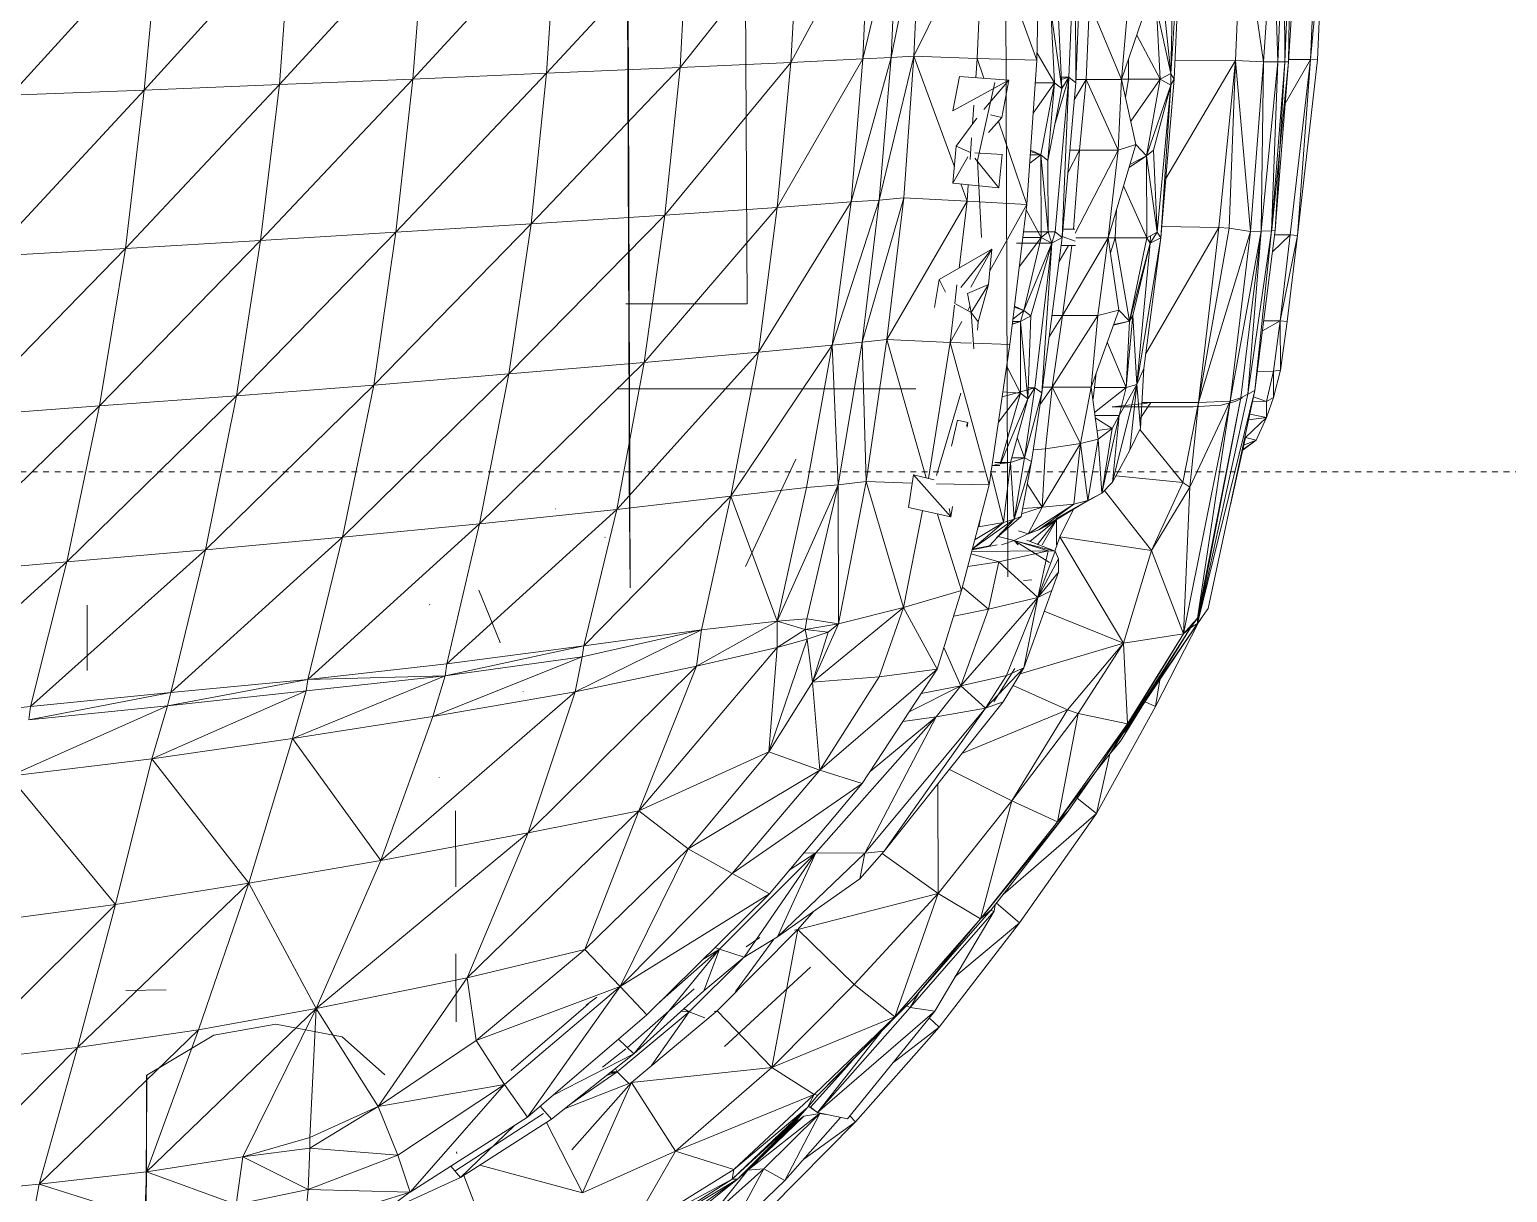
# Model space of a CAD drawing. Header units: inches. Extents: x -4450 to -273, y 9564 to 12971.
# Drawn here: x -3618.67 to -3586.29, y 12412.34 to 12437.8 of the extents above; entities that cross this region are included whole.
import ezdxf

# ---------------------------------------------------------------- set-up
doc = ezdxf.new("R2010")
doc.units = ezdxf.units.IN
doc.header["$MEASUREMENT"] = 0
doc.linetypes.add('Aligning Line 1_8_', pattern=[0.25, 0.125, -0.125])
for name, color, linetype, lineweight in [('0-1', 7, 'Continuous', 5), ('0-3', 7, 'Continuous', 9), ('A-GENM', 5, 'Continuous', 9), ('G-ANNO-SYMB-2', 147, 'Aligning Line 1_8_', 9)]:
    doc.layers.add(name, color=color, linetype=linetype, lineweight=lineweight)

# ---------------------------------------------------------------- blocks, each defined once
blk = doc.blocks.new('Land_Rover_Evoque_-_SUV_Car_Vehicle_Automobile_13067 - Land Rover EVOQUE_dwg-1230547-FLOOR PLAN - ROOF')
at = {"layer": 'A-GENM'}
for p, q in [((0.07983, 2.5898), (0.16174, 2.58627)), ((0.07983, 2.5898), (0.1615, 2.58237)), ((0.07968, 2.58585), (0.1615, 2.58237)), ((0.16174, 2.58627), (0.1615, 2.58237)), ((0.25932, 2.57505), (0.1615, 2.58237)), ((0.16161, 2.57019), (0.1615, 2.58237)), ((0.1615, 2.58237), (0.186, 2.56826)), ((0.1615, 2.58237), (0.25907, 2.57112)), ((0.16174, 2.58627), (0.25932, 2.57505)), ((0.07971, 2.57553), (0.16279, 2.57014)), ((0.07971, 2.57553), (0.16285, 2.57008)), ((0.25932, 2.57505), (0.25907, 2.57112)), ((0.25932, 2.57505), (0.30719, 2.5694)), ((0.25932, 2.57505), (0.30671, 2.5655)), ((0.16292, 2.56809), (0.07959, 2.56763)), ((0.07959, 2.56763), (0.16285, 2.56414)), ((0.07965, 2.57161), (0.16285, 2.57008)), ((0.07965, 2.57161), (0.16292, 2.56809)), ((0.16279, 2.57014), (0.16021, 2.57025)), ((0.2562, 2.56081), (0.16279, 2.57014)), ((0.16285, 2.57008), (0.16279, 2.57014)), ((0.16285, 2.57008), (0.25637, 2.56273)), ((0.16285, 2.57008), (0.2562, 2.56081)), ((0.16285, 2.57008), (0.16292, 2.56809)), ((0.16292, 2.56809), (0.16285, 2.56414)), ((0.16292, 2.56809), (0.25637, 2.56273)), ((0.16292, 2.56809), (0.25681, 2.56073)), ((0.25907, 2.56239), (0.25907, 2.57112)), ((0.25907, 2.57112), (0.26851, 2.56119)), ((0.25907, 2.57112), (0.30671, 2.5655)), ((0.30719, 2.5694), (0.30671, 2.5655)), ((0.33419, 2.56566), (0.30671, 2.5655)), ((0.30681, 2.55635), (0.30671, 2.5655)), ((0.30671, 2.5655), (0.31234, 2.55565)), ((0.30671, 2.5655), (0.33468, 2.56172)), ((0.30719, 2.5694), (0.33419, 2.56566)), ((0.33419, 2.56566), (0.34941, 2.56179)), ((0.33419, 2.56566), (0.33468, 2.56172)), ((0.1628, 2.55628), (0.07933, 2.54413)), ((0.07948, 2.56174), (0.16285, 2.56414)), ((0.07948, 2.56174), (0.1628, 2.55628)), ((0.1628, 2.55628), (0.16218, 2.54067)), ((0.1628, 2.55628), (0.16285, 2.56414)), ((0.1628, 2.55628), (0.25719, 2.54894)), ((0.1628, 2.55628), (0.25701, 2.55486)), ((0.25681, 2.56073), (0.16285, 2.56414)), ((0.16285, 2.56414), (0.25701, 2.55486)), ((0.25637, 2.56273), (0.3455, 2.55145)), ((0.25637, 2.56273), (0.25681, 2.56073)), ((0.25681, 2.56073), (0.25701, 2.55486)), ((0.25681, 2.56073), (0.3455, 2.55145)), ((0.25681, 2.56073), (0.34764, 2.54751)), ((0.34941, 2.56179), (0.33468, 2.56172)), ((0.33488, 2.55279), (0.33468, 2.56172)), ((0.33468, 2.56172), (0.35162, 2.55789)), ((0.34896, 2.55071), (0.35162, 2.55789)), ((0.34941, 2.56179), (0.36049, 2.55798)), ((0.34941, 2.56179), (0.35162, 2.55789)), ((0.35162, 2.55789), (0.3515, 2.55016)), ((0.36049, 2.55798), (0.35162, 2.55789)), ((0.36049, 2.55798), (0.35859, 2.54863)), ((0.37305, 2.55218), (0.36049, 2.55798)), ((0.36049, 2.55798), (0.37157, 2.5463)), ((0.36049, 2.55798), (0.36176, 2.54795)), ((0.25719, 2.54894), (0.16218, 2.54067)), ((0.25719, 2.54894), (0.2552, 2.53718)), ((0.25719, 2.54894), (0.25701, 2.55486)), ((0.35146, 2.53769), (0.25701, 2.55486)), ((0.25701, 2.55486), (0.34764, 2.54751)), ((0.25701, 2.55486), (0.34955, 2.54358)), ((0.25719, 2.54894), (0.35146, 2.53769)), ((0.25719, 2.54894), (0.35217, 2.52006)), ((0.3455, 2.55145), (0.46676, 2.52537)), ((0.3455, 2.55145), (0.34764, 2.54751)), ((0.3455, 2.55145), (0.47494, 2.51953)), ((0.37305, 2.55218), (0.37157, 2.5463)), ((0.37909, 2.54423), (0.37305, 2.55218)), ((0.37305, 2.55218), (0.37828, 2.54478)), ((0.37305, 2.55218), (0.37581, 2.54534)), ((0.07933, 2.54413), (0.16218, 2.54067)), ((0.16229, 2.50703), (0.16218, 2.54067)), ((0.16218, 2.54067), (0.22771, 2.5019)), ((0.16218, 2.54067), (0.25496, 2.53132)), ((0.16218, 2.54067), (0.2552, 2.53718)), ((0.34764, 2.54751), (0.34955, 2.54358)), ((0.34764, 2.54751), (0.47494, 2.51953)), ((0.35159, 2.54053), (0.34954, 2.54448)), ((0.35146, 2.53769), (0.34955, 2.54358)), ((0.34955, 2.54358), (0.47494, 2.51953)), ((0.34955, 2.54358), (0.47207, 2.51951)), ((0.35361, 2.5327), (0.35159, 2.54053)), ((0.40898, 2.5378), (0.37157, 2.5463)), ((0.25496, 2.53132), (0.2552, 2.53718)), ((0.35217, 2.52006), (0.2552, 2.53718)), ((0.35146, 2.53769), (0.35217, 2.52006)), ((0.35146, 2.53769), (0.48072, 2.51167)), ((0.35146, 2.53769), (0.47207, 2.51951)), ((0.35146, 2.53769), (0.39929, 2.51525)), ((0.35462, 2.51703), (0.35361, 2.5327)), ((0.25429, 2.49963), (0.25496, 2.53132)), ((0.25496, 2.53132), (0.32534, 2.49064)), ((0.25496, 2.53132), (0.35217, 2.52006)), ((0.47494, 2.51953), (0.46676, 2.52537)), ((0.35219, 2.48856), (0.35217, 2.52006)), ((0.35217, 2.52006), (0.39929, 2.51525)), ((0.35217, 2.52006), (0.39658, 2.51133)), ((0.35462, 2.51703), (0.35461, 2.47208)), ((0.39929, 2.51525), (0.39658, 2.51133)), ((0.48072, 2.51167), (0.39929, 2.51525)), ((0.43442, 2.49387), (0.39929, 2.51525)), ((0.47494, 2.51953), (0.47207, 2.51951)), ((0.47746, 2.5156), (0.47207, 2.51951)), ((0.48072, 2.51167), (0.47207, 2.51951)), ((0.52907, 2.4826), (0.47217, 2.52149)), ((0.47494, 2.51953), (0.47217, 2.52149)), ((0.47746, 2.51564), (0.47281, 2.51884)), ((0.52109, 2.49625), (0.47406, 2.5202)), ((0.47881, 2.51397), (0.47483, 2.517)), ((0.52907, 2.4826), (0.47494, 2.51953)), ((0.53308, 2.48065), (0.47494, 2.51953)), ((0.47746, 2.5156), (0.47494, 2.51953)), ((0.53555, 2.47868), (0.47746, 2.5156)), ((0.54048, 2.47675), (0.47746, 2.5156)), ((0.54736, 2.47091), (0.47746, 2.5156)), ((0.47746, 2.5156), (0.48072, 2.51167)), ((0.08768, 2.51018), (0.17256, 2.50659)), ((0.08768, 2.51018), (0.16936, 2.50463)), ((0.36724, 2.48739), (0.39658, 2.51133)), ((0.39299, 2.47408), (0.39658, 2.51133)), ((0.43442, 2.49387), (0.39658, 2.51133)), ((0.48072, 2.51167), (0.43442, 2.49387)), ((0.54736, 2.47091), (0.48072, 2.51167)), ((0.53076, 2.48059), (0.48072, 2.51167)), ((0.48072, 2.51167), (0.48596, 2.47842)), ((0.09091, 2.5063), (0.16936, 2.50463)), ((0.16936, 2.50463), (0.13, 2.50055)), ((0.16936, 2.50463), (0.1332, 2.49666)), ((0.17257, 2.49879), (0.1332, 2.49666)), ((0.17257, 2.49879), (0.14797, 2.48571)), ((0.16936, 2.50463), (0.17575, 2.50464)), ((0.16936, 2.50463), (0.17257, 2.49879)), ((0.16944, 2.50468), (0.17256, 2.50659)), ((0.17256, 2.50659), (0.26065, 2.49909)), ((0.17256, 2.50659), (0.17569, 2.50468)), ((0.17575, 2.50464), (0.17257, 2.49879)), ((0.17257, 2.49879), (0.21504, 2.49108)), ((0.17257, 2.49879), (0.19589, 2.48235)), ((0.17257, 2.49879), (0.17257, 2.48117)), ((0.17575, 2.50464), (0.21198, 2.495)), ((0.17575, 2.50464), (0.26065, 2.49909)), ((0.17575, 2.50464), (0.25748, 2.49713)), ((0.17575, 2.50464), (0.21504, 2.49108)), ((0.26065, 2.49909), (0.25748, 2.49713)), ((0.26065, 2.49909), (0.3333, 2.4896)), ((0.26065, 2.49909), (0.34213, 2.48572)), ((0.26065, 2.49909), (0.2636, 2.49324)), ((0.13322, 2.4908), (0.17261, 2.47722)), ((0.21504, 2.49108), (0.20882, 2.4852)), ((0.25748, 2.49713), (0.21198, 2.495)), ((0.21504, 2.49108), (0.21198, 2.495)), ((0.25748, 2.49713), (0.21504, 2.49108)), ((0.26067, 2.49128), (0.21504, 2.49108)), ((0.21504, 2.49108), (0.21996, 2.48189)), ((0.21504, 2.49108), (0.2215, 2.48143)), ((0.26067, 2.49128), (0.23182, 2.47836)), ((0.25748, 2.49713), (0.26067, 2.49128)), ((0.25748, 2.49713), (0.2636, 2.49324)), ((0.2636, 2.49324), (0.25953, 2.49338)), ((0.2636, 2.49324), (0.26067, 2.49128)), ((0.30707, 2.48165), (0.26067, 2.49128)), ((0.26067, 2.49128), (0.26067, 2.47369)), ((0.30386, 2.48361), (0.2636, 2.49324)), ((0.30707, 2.48165), (0.2636, 2.49324)), ((0.34213, 2.48572), (0.2636, 2.49324)), ((0.36169, 2.48717), (0.35227, 2.49362)), ((0.35461, 2.47208), (0.35248, 2.4917)), ((0.43442, 2.49387), (0.40103, 2.4678)), ((0.43442, 2.49387), (0.42681, 2.44302)), ((0.48596, 2.47842), (0.43442, 2.49387)), ((0.52109, 2.49625), (0.5064, 2.49849)), ((0.51849, 2.4904), (0.52109, 2.49625)), ((0.58053, 2.46327), (0.52109, 2.49625)), ((0.17261, 2.47722), (0.20882, 2.4852)), ((0.26072, 2.46977), (0.20882, 2.4852)), ((0.212, 2.47543), (0.20882, 2.4852)), ((0.34213, 2.48572), (0.30386, 2.48361)), ((0.30707, 2.48165), (0.30386, 2.48361)), ((0.34387, 2.47984), (0.30386, 2.48361)), ((0.3333, 2.4896), (0.36641, 2.48778)), ((0.34213, 2.48572), (0.3333, 2.4896)), ((0.34213, 2.48572), (0.36641, 2.48778)), ((0.34387, 2.47984), (0.34213, 2.48572)), ((0.35933, 2.47598), (0.34213, 2.48572)), ((0.34213, 2.48572), (0.39639, 2.47221)), ((0.34213, 2.48572), (0.3787, 2.48194)), ((0.36641, 2.48778), (0.3787, 2.48194)), ((0.13003, 2.48098), (0.17261, 2.47722)), ((0.17261, 2.47722), (0.13004, 2.45951)), ((0.16127, 2.48113), (0.17257, 2.48117)), ((0.17253, 2.48117), (0.17252, 2.47722)), ((0.18262, 2.47943), (0.17257, 2.48117)), ((0.17261, 2.47722), (0.17261, 2.45769)), ((0.17261, 2.47722), (0.212, 2.47543)), ((0.17261, 2.45769), (0.212, 2.47543)), ((0.212, 2.47543), (0.212, 2.45392)), ((0.212, 2.47543), (0.25811, 2.45156)), ((0.212, 2.47543), (0.26072, 2.46977)), ((0.24476, 2.47451), (0.26067, 2.47369)), ((0.30707, 2.48165), (0.26067, 2.47369)), ((0.26072, 2.46977), (0.30094, 2.47576)), ((0.30094, 2.47576), (0.30707, 2.48165)), ((0.30094, 2.47576), (0.34366, 2.46029)), ((0.3039, 2.46404), (0.30094, 2.47576)), ((0.30707, 2.48165), (0.34387, 2.47984)), ((0.30707, 2.48165), (0.30882, 2.47291)), ((0.30707, 2.48165), (0.30916, 2.47279)), ((0.34387, 2.47984), (0.31868, 2.46934)), ((0.34387, 2.47984), (0.34386, 2.46226)), ((0.34387, 2.47984), (0.35933, 2.47598)), ((0.34387, 2.47984), (0.35781, 2.46226)), ((0.35933, 2.47598), (0.35932, 2.46247)), ((0.35933, 2.47598), (0.3667, 2.47209)), ((0.35933, 2.47598), (0.40254, 2.46636)), ((0.35933, 2.47598), (0.39639, 2.47221)), ((0.39639, 2.47221), (0.3787, 2.48194)), ((0.48596, 2.47842), (0.42681, 2.44302)), ((0.48596, 2.47842), (0.46825, 2.43432)), ((0.53076, 2.48059), (0.48596, 2.47842)), ((0.52496, 2.45314), (0.48596, 2.47842)), ((0.48596, 2.47842), (0.523, 2.44728)), ((0.48596, 2.47842), (0.50306, 2.42093)), ((0.53076, 2.48059), (0.52496, 2.45314)), ((0.54736, 2.47091), (0.53076, 2.48059)), ((0.55718, 2.46311), (0.53076, 2.48059)), ((0.58524, 2.44168), (0.53076, 2.48059)), ((0.53308, 2.48065), (0.53555, 2.47868)), ((0.54048, 2.47675), (0.54736, 2.47091)), ((0.26063, 2.47369), (0.26063, 2.4698)), ((0.26891, 2.47117), (0.26067, 2.47369)), ((0.26072, 2.45178), (0.26072, 2.46977)), ((0.26072, 2.46977), (0.30391, 2.4445)), ((0.26072, 2.46977), (0.3039, 2.46404)), ((0.3667, 2.47209), (0.36078, 2.46267)), ((0.37263, 2.46432), (0.3667, 2.47209)), ((0.3667, 2.47209), (0.36776, 2.46364)), ((0.3667, 2.47209), (0.40254, 2.46636)), ((0.37263, 2.46432), (0.40254, 2.46636)), ((0.40254, 2.46636), (0.39639, 2.47221)), ((0.41675, 2.44099), (0.40254, 2.46636)), ((0.40672, 2.45856), (0.40254, 2.46636)), ((0.54736, 2.47091), (0.55718, 2.46311)), ((0.58053, 2.46327), (0.54752, 2.47078)), ((0.13004, 2.45951), (0.17261, 2.45769)), ((0.17261, 2.45769), (0.212, 2.45392)), ((0.17261, 2.45769), (0.17261, 2.4519)), ((0.17261, 2.45769), (0.1839, 2.451)), ((0.30391, 2.4445), (0.3039, 2.46404)), ((0.34366, 2.43876), (0.3039, 2.46404)), ((0.3039, 2.46404), (0.34366, 2.46029)), ((0.33563, 2.4632), (0.34386, 2.46226)), ((0.34366, 2.46029), (0.37263, 2.46432)), ((0.34366, 2.43876), (0.34366, 2.46029)), ((0.37506, 2.45451), (0.34366, 2.46029)), ((0.35014, 2.46148), (0.34386, 2.46226)), ((0.37506, 2.45451), (0.37263, 2.46432)), ((0.37263, 2.46432), (0.40672, 2.45856)), ((0.37506, 2.45451), (0.40672, 2.45856)), ((0.40672, 2.45856), (0.42094, 2.43515)), ((0.40672, 2.45856), (0.41675, 2.44099)), ((0.4087, 2.45074), (0.40672, 2.45856)), ((0.42292, 2.43126), (0.40672, 2.45856)), ((0.55718, 2.46311), (0.57927, 2.44756)), ((0.55718, 2.46311), (0.58524, 2.44168)), ((0.58053, 2.46327), (0.57215, 2.45258)), ((0.64142, 2.42059), (0.58053, 2.46327)), ((0.62561, 2.41146), (0.58053, 2.46327)), ((0.17451, 2.45182), (0.0878, 2.45541)), ((0.091, 2.4515), (0.17451, 2.45182)), ((0.17131, 2.44788), (0.091, 2.4515)), ((0.17131, 2.44788), (0.17451, 2.45182)), ((0.17451, 2.45182), (0.26051, 2.44431)), ((0.212, 2.45392), (0.25582, 2.45058)), ((0.212, 2.45392), (0.212, 2.44855)), ((0.212, 2.45392), (0.22447, 2.44746)), ((0.25582, 2.45135), (0.25582, 2.44472)), ((0.26258, 2.45156), (0.26001, 2.44433)), ((0.26489, 2.45166), (0.26489, 2.44373)), ((0.26489, 2.44966), (0.30391, 2.4445)), ((0.34366, 2.43876), (0.37506, 2.45451)), ((0.37801, 2.43496), (0.37506, 2.45451)), ((0.37506, 2.45451), (0.4087, 2.45074)), ((0.37506, 2.45451), (0.41041, 2.43316)), ((0.42514, 2.42539), (0.4087, 2.45074)), ((0.4087, 2.45074), (0.41041, 2.43316)), ((0.4087, 2.45074), (0.42292, 2.43126)), ((0.42681, 2.44302), (0.41156, 2.4506)), ((0.41156, 2.4506), (0.42681, 2.44302)), ((0.52496, 2.45314), (0.523, 2.44728)), ((0.58524, 2.44168), (0.52496, 2.45314)), ((0.57353, 2.41617), (0.52496, 2.45314)), ((0.17758, 2.44398), (0.13121, 2.44187)), ((0.17758, 2.44398), (0.1344, 2.43797)), ((0.17131, 2.44369), (0.17131, 2.44788)), ((0.17131, 2.44788), (0.17263, 2.44375)), ((0.17131, 2.44369), (0.17131, 2.44788)), ((0.17131, 2.44788), (0.17758, 2.44398)), ((0.17131, 2.44788), (0.19831, 2.44001)), ((0.17131, 2.44788), (0.25732, 2.44039)), ((0.17131, 2.44788), (0.26051, 2.44431)), ((0.17758, 2.44398), (0.17452, 2.44008)), ((0.17758, 2.44398), (0.2176, 2.43632)), ((0.25732, 2.44039), (0.26051, 2.44431)), ((0.34689, 2.43288), (0.26051, 2.44431)), ((0.26372, 2.43845), (0.26051, 2.44431)), ((0.26489, 2.44777), (0.2738, 2.44255)), ((0.30391, 2.4445), (0.3039, 2.43857)), ((0.30391, 2.4445), (0.31567, 2.43701)), ((0.30391, 2.4445), (0.34366, 2.43876)), ((0.43486, 2.44026), (0.42681, 2.44302)), ((0.43486, 2.44026), (0.42681, 2.44302)), ((0.43905, 2.44227), (0.43486, 2.44027)), ((0.44641, 2.4423), (0.43905, 2.44227)), ((0.46063, 2.43064), (0.43905, 2.44227)), ((0.44641, 2.4423), (0.45673, 2.43846)), ((0.46063, 2.43064), (0.44641, 2.4423)), ((0.523, 2.44728), (0.50942, 2.41702)), ((0.57353, 2.41617), (0.523, 2.44728)), ((0.54735, 2.38851), (0.523, 2.44728)), ((0.58524, 2.44168), (0.57353, 2.41617)), ((0.57927, 2.44756), (0.63423, 2.40475)), ((0.57927, 2.44756), (0.63921, 2.39887)), ((0.57927, 2.44756), (0.58524, 2.44168)), ((0.63921, 2.39887), (0.58524, 2.44168)), ((0.1344, 2.43797), (0.17452, 2.44008)), ((0.15801, 2.43031), (0.17452, 2.44008)), ((0.17452, 2.44008), (0.17444, 2.42936)), ((0.21454, 2.4324), (0.17452, 2.44008)), ((0.19133, 2.42818), (0.17452, 2.44008)), ((0.2176, 2.43632), (0.17452, 2.44008)), ((0.25734, 2.43645), (0.21454, 2.4324)), ((0.21454, 2.4324), (0.2176, 2.43632)), ((0.25734, 2.43645), (0.2176, 2.43632)), ((0.25731, 2.4228), (0.25734, 2.43645)), ((0.25732, 2.44039), (0.26372, 2.43845)), ((0.25732, 2.44039), (0.25734, 2.43645)), ((0.26372, 2.43845), (0.25734, 2.43645)), ((0.25734, 2.43645), (0.26054, 2.43257)), ((0.26372, 2.43845), (0.26054, 2.43257)), ((0.26372, 2.43845), (0.2637, 2.4189)), ((0.26372, 2.43845), (0.30398, 2.42687)), ((0.34396, 2.42896), (0.26372, 2.43845)), ((0.26372, 2.43845), (0.30104, 2.42293)), ((0.26372, 2.43845), (0.34689, 2.43288)), ((0.34365, 2.43331), (0.34366, 2.43876)), ((0.34366, 2.43876), (0.35344, 2.4319)), ((0.34366, 2.43876), (0.37801, 2.43496)), ((0.37856, 2.42814), (0.37801, 2.43496)), ((0.37801, 2.43496), (0.41041, 2.43316)), ((0.39742, 2.42483), (0.41041, 2.43316)), ((0.42514, 2.42539), (0.41041, 2.43316)), ((0.41041, 2.43316), (0.414, 2.42171)), ((0.41041, 2.43316), (0.41109, 2.42226)), ((0.43137, 2.44107), (0.41748, 2.44102)), ((0.41748, 2.44102), (0.4294, 2.42625)), ((0.41748, 2.44102), (0.43107, 2.43053)), ((0.41748, 2.44102), (0.43137, 2.43304)), ((0.42292, 2.43126), (0.42094, 2.43515)), ((0.42876, 2.42462), (0.43486, 2.44027)), ((0.42883, 2.41757), (0.44109, 2.43717)), ((0.43486, 2.44027), (0.42923, 2.41877)), ((0.42923, 2.41877), (0.43461, 2.43638)), ((0.43486, 2.44027), (0.43461, 2.43638)), ((0.46063, 2.43064), (0.43461, 2.43638)), ((0.43461, 2.43638), (0.43504, 2.394)), ((0.43461, 2.43638), (0.44071, 2.409)), ((0.46063, 2.43064), (0.43486, 2.44027)), ((0.45673, 2.43846), (0.49968, 2.42301)), ((0.46063, 2.43064), (0.45673, 2.43846)), ((0.16195, 2.43023), (0.08042, 2.43188)), ((0.08042, 2.43188), (0.16195, 2.43023)), ((0.11865, 2.41441), (0.16195, 2.43023)), ((0.1609, 2.39698), (0.16195, 2.43023)), ((0.2421, 2.42465), (0.16195, 2.43023)), ((0.16195, 2.43023), (0.2421, 2.42465)), ((0.21454, 2.4324), (0.21201, 2.42674)), ((0.21268, 2.4267), (0.21454, 2.4324)), ((0.21454, 2.4324), (0.26054, 2.43257)), ((0.21455, 2.42657), (0.21454, 2.4324)), ((0.21454, 2.4324), (0.21913, 2.42625)), ((0.24515, 2.42428), (0.26054, 2.43257)), ((0.26054, 2.43257), (0.26053, 2.42241)), ((0.30104, 2.42293), (0.26054, 2.43257)), ((0.27651, 2.42047), (0.26054, 2.43257)), ((0.30104, 2.42293), (0.30398, 2.42687)), ((0.3501, 2.42509), (0.30398, 2.42687)), ((0.30717, 2.42099), (0.30398, 2.42687)), ((0.3501, 2.42509), (0.30717, 2.42099)), ((0.34396, 2.42896), (0.34689, 2.43288)), ((0.34396, 2.42533), (0.34396, 2.42896)), ((0.34396, 2.42896), (0.3501, 2.42509)), ((0.34396, 2.42896), (0.34619, 2.42115)), ((0.34396, 2.42896), (0.38299, 2.42325)), ((0.38492, 2.42719), (0.34689, 2.43288)), ((0.38299, 2.42325), (0.34689, 2.43288)), ((0.3501, 2.42509), (0.34692, 2.42115)), ((0.3501, 2.42509), (0.38545, 2.41543)), ((0.3501, 2.42509), (0.35014, 2.42506)), ((0.3501, 2.42509), (0.38626, 2.40996)), ((0.38492, 2.42719), (0.38299, 2.42325)), ((0.38492, 2.42719), (0.4156, 2.4214)), ((0.38492, 2.42719), (0.41709, 2.41752)), ((0.42514, 2.42539), (0.42292, 2.43126)), ((0.42514, 2.42539), (0.42343, 2.41996)), ((0.42501, 2.42545), (0.42883, 2.41757)), ((0.46063, 2.43064), (0.44071, 2.409)), ((0.45118, 2.42275), (0.45067, 2.42742)), ((0.46063, 2.43064), (0.46697, 2.40324)), ((0.46063, 2.43064), (0.5097, 2.38783)), ((0.46063, 2.43064), (0.50383, 2.41324)), ((0.46063, 2.43064), (0.49968, 2.42301)), ((0.19586, 2.40889), (0.2421, 2.42465)), ((0.24031, 2.39141), (0.2421, 2.42465)), ((0.32001, 2.41517), (0.2421, 2.42465)), ((0.27907, 2.40404), (0.2421, 2.42465)), ((0.2421, 2.42465), (0.32001, 2.41517)), ((0.30104, 2.42293), (0.29869, 2.41777)), ((0.29914, 2.41771), (0.30104, 2.42293)), ((0.30717, 2.42099), (0.30104, 2.42293)), ((0.3058, 2.4169), (0.30104, 2.42293)), ((0.30717, 2.42099), (0.34692, 2.42115)), ((0.30717, 2.42099), (0.30718, 2.41673)), ((0.30717, 2.42099), (0.30843, 2.41658)), ((0.30717, 2.42099), (0.30872, 2.41655)), ((0.33218, 2.41339), (0.34692, 2.42115)), ((0.34692, 2.42115), (0.34623, 2.41132)), ((0.34638, 2.4205), (0.34912, 2.4109)), ((0.38628, 2.40983), (0.34692, 2.42115)), ((0.36316, 2.40884), (0.34692, 2.42115)), ((0.3717, 2.41919), (0.38299, 2.42325)), ((0.38299, 2.42325), (0.38298, 2.41611)), ((0.38299, 2.42325), (0.38545, 2.41543)), ((0.38299, 2.42325), (0.41709, 2.41752)), ((0.38545, 2.41543), (0.41709, 2.41752)), ((0.4156, 2.4214), (0.42738, 2.40779)), ((0.4156, 2.4214), (0.41709, 2.41752)), ((0.42738, 2.40779), (0.41709, 2.41752)), ((0.41709, 2.41752), (0.43181, 2.4039)), ((0.41882, 2.41165), (0.41709, 2.41752)), ((0.41709, 2.41752), (0.43357, 2.39439)), ((0.42883, 2.41757), (0.42665, 2.40867)), ((0.42883, 2.41757), (0.43137, 2.42139)), ((0.42883, 2.41757), (0.43137, 2.41984)), ((0.43137, 2.41054), (0.42883, 2.41757)), ((0.49968, 2.42301), (0.5186, 2.41139)), ((0.50383, 2.41324), (0.49968, 2.42301)), ((0.52203, 2.4016), (0.49968, 2.42301)), ((0.49998, 2.41786), (0.51863, 2.40619)), ((0.64142, 2.42059), (0.63041, 2.40772)), ((0.6994, 2.37591), (0.64142, 2.42059)), ((0.67146, 2.38465), (0.64142, 2.42059)), ((-0.44708, 2.41074), (0.44898, 2.41403)), ((0.17098, 2.38721), (0.17302, 2.41461)), ((0.17302, 2.41461), (0.19377, 2.41078)), ((0.17302, 2.41461), (0.19, 2.38339)), ((0.17302, 2.41461), (0.18929, 2.40068)), ((0.19238, 2.40444), (0.19377, 2.41078)), ((0.20214, 2.40321), (0.19377, 2.41078)), ((0.21439, 2.41084), (0.21334, 2.39565)), ((0.21439, 2.41084), (0.2329, 2.40896)), ((0.21633, 2.39577), (0.2329, 2.40896)), ((0.2329, 2.40896), (0.23025, 2.38353)), ((0.31928, 2.39489), (0.32001, 2.41517)), ((0.39803, 2.40371), (0.32001, 2.41517)), ((0.32001, 2.41517), (0.39803, 2.40371)), ((0.38545, 2.41543), (0.38545, 2.40681)), ((0.38545, 2.41543), (0.38673, 2.40681)), ((0.38545, 2.41543), (0.41882, 2.41165)), ((0.38718, 2.40531), (0.38718, 2.40957)), ((0.39123, 2.40471), (0.41882, 2.41165)), ((0.4213, 2.39795), (0.41882, 2.41165)), ((0.41882, 2.41165), (0.43352, 2.3944)), ((0.41882, 2.41165), (0.42829, 2.39578)), ((0.43631, 2.39367), (0.44071, 2.409)), ((0.46697, 2.40324), (0.44071, 2.409)), ((0.44071, 2.409), (0.4434, 2.39181)), ((0.44898, 2.41403), (0.44908, 2.41396)), ((0.5097, 2.38783), (0.50383, 2.41324)), ((0.50383, 2.41324), (0.52203, 2.4016)), ((0.60163, 2.34533), (0.5186, 2.41139)), ((0.52203, 2.4016), (0.5186, 2.41139)), ((0.57353, 2.41617), (0.55616, 2.3815)), ((0.63921, 2.39887), (0.57353, 2.41617)), ((0.57353, 2.41617), (0.62506, 2.37534)), ((0.1609, 2.39698), (0.17199, 2.40075)), ((0.17441, 2.40685), (0.21763, 2.3972)), ((0.26702, 2.4052), (0.28374, 2.3759)), ((0.26702, 2.4052), (0.28664, 2.40331)), ((0.26702, 2.4052), (0.28834, 2.38786)), ((0.26702, 2.4052), (0.28812, 2.39351)), ((0.28664, 2.40331), (0.30727, 2.39752)), ((0.28664, 2.40331), (0.29156, 2.39161)), ((0.28664, 2.40331), (0.30212, 2.39357)), ((0.31882, 2.38188), (0.39803, 2.40371)), ((0.39745, 2.37431), (0.39803, 2.40371)), ((0.45669, 2.38832), (0.39803, 2.40371)), ((0.39803, 2.40371), (0.45669, 2.38832)), ((0.43137, 2.40807), (0.43413, 2.39424)), ((0.43181, 2.4039), (0.43372, 2.39435)), ((0.46697, 2.40324), (0.45488, 2.3888)), ((0.46697, 2.40324), (0.5097, 2.38783)), ((0.46697, 2.40324), (0.47091, 2.38391)), ((0.5097, 2.38783), (0.52203, 2.4016)), ((0.52203, 2.4016), (0.52689, 2.37423)), ((0.52203, 2.4016), (0.60258, 2.33457)), ((0.52203, 2.4016), (0.60163, 2.34533)), ((0.63488, 2.40635), (0.63129, 2.40703)), ((0.63423, 2.40475), (0.68328, 2.36192)), ((0.63423, 2.40475), (0.63921, 2.39887)), ((0.63454, 2.40447), (0.63488, 2.40635)), ((0.69039, 2.37341), (0.63488, 2.40635)), ((0.68839, 2.35968), (0.63488, 2.40635)), ((0.13596, 2.3981), (0.1609, 2.39698)), ((0.15972, 2.36177), (0.1609, 2.39698)), ((0.1609, 2.39698), (0.17165, 2.39622)), ((0.18701, 2.39515), (0.19749, 2.39441)), ((0.19413, 2.39688), (0.20975, 2.38539)), ((0.20505, 2.39388), (0.21717, 2.39303)), ((0.21317, 2.39325), (0.20975, 2.38539)), ((0.21562, 2.39185), (0.23025, 2.38353)), ((0.26057, 2.39933), (0.21761, 2.39719)), ((0.23114, 2.39205), (0.24031, 2.39141)), ((0.29156, 2.39161), (0.30212, 2.39357)), ((0.2974, 2.38486), (0.30212, 2.39357)), ((0.30113, 2.39174), (0.29892, 2.39297)), ((0.30727, 2.39752), (0.30212, 2.39357)), ((0.32234, 2.39513), (0.30212, 2.39357)), ((0.31192, 2.39711), (0.30727, 2.39752)), ((0.31882, 2.38188), (0.31924, 2.39375)), ((0.36321, 2.39187), (0.362, 2.38598)), ((0.36591, 2.39138), (0.36321, 2.39187)), ((0.36321, 2.39187), (0.3652, 2.39105)), ((0.41763, 2.39857), (0.4213, 2.39795)), ((0.63921, 2.39887), (0.62506, 2.37534)), ((0.68328, 2.36192), (0.63921, 2.39887)), ((0.69365, 2.35117), (0.63921, 2.39887)), ((0.1014, 2.39043), (0.15972, 2.36177)), ((0.15972, 2.36177), (0.22112, 2.38436)), ((0.17098, 2.38721), (0.19, 2.38339)), ((0.23025, 2.38353), (0.20975, 2.38539)), ((0.2307, 2.38788), (0.24031, 2.39141)), ((0.24031, 2.39141), (0.23848, 2.35618)), ((0.24031, 2.39141), (0.31715, 2.34672)), ((0.24031, 2.39141), (0.27746, 2.3869)), ((0.28686, 2.38576), (0.29721, 2.3845)), ((0.29811, 2.38439), (0.31882, 2.38188)), ((0.31882, 2.38188), (0.30714, 2.38839)), ((0.39285, 2.37438), (0.34693, 2.38793)), ((0.362, 2.38598), (0.37643, 2.38275)), ((0.41438, 2.3749), (0.45669, 2.38832)), ((0.50036, 2.37476), (0.45669, 2.38832)), ((0.46605, 2.35605), (0.45669, 2.38832)), ((0.45669, 2.38832), (0.50036, 2.37476)), ((0.5097, 2.38783), (0.48829, 2.37851)), ((0.5097, 2.38783), (0.52689, 2.37423)), ((0.5097, 2.38783), (0.51396, 2.36582)), ((0.5097, 2.38783), (0.52412, 2.35914)), ((0.28374, 2.3759), (0.29087, 2.37941)), ((0.28374, 2.3759), (0.29935, 2.3732)), ((0.31715, 2.34672), (0.31882, 2.38188)), ((0.39441, 2.36996), (0.31882, 2.38188)), ((0.41574, 2.38229), (0.39246, 2.36162)), ((0.41574, 2.38229), (0.40997, 2.38334)), ((0.41574, 2.38229), (0.41062, 2.35877)), ((0.41574, 2.38229), (0.41103, 2.38132)), ((0.6994, 2.37591), (0.69424, 2.37029)), ((0.75198, 2.32929), (0.6994, 2.37591)), ((0.71946, 2.34986), (0.6994, 2.37591)), ((0.31715, 2.34672), (0.39408, 2.36856)), ((0.39246, 2.36162), (0.39512, 2.37301)), ((0.46605, 2.35605), (0.50036, 2.37476)), ((0.56391, 2.333), (0.50036, 2.37476)), ((0.50458, 2.34252), (0.50036, 2.37476)), ((0.5566, 2.30947), (0.50036, 2.37476)), ((0.50036, 2.37476), (0.56391, 2.333)), ((0.52689, 2.37423), (0.60258, 2.33457)), ((0.52689, 2.37423), (0.60254, 2.30717)), ((0.52689, 2.37423), (0.52945, 2.35564)), ((0.52689, 2.37423), (0.5572, 2.33741)), ((0.62506, 2.37534), (0.56421, 2.3751)), ((0.62506, 2.37534), (0.60291, 2.34419)), ((0.69365, 2.35117), (0.62506, 2.37534)), ((0.62506, 2.37534), (0.67559, 2.32858)), ((0.62506, 2.37534), (0.64517, 2.29719)), ((0.68839, 2.35968), (0.69039, 2.37341)), ((0.75034, 2.32485), (0.69039, 2.37341)), ((0.74686, 2.30818), (0.69039, 2.37341)), ((0.08112, 2.36539), (0.16046, 2.34906)), ((0.08112, 2.36539), (0.15972, 2.36177)), ((0.16046, 2.34906), (0.15972, 2.36177)), ((0.15972, 2.36177), (0.23848, 2.35618)), ((0.15972, 2.36177), (0.23974, 2.3425)), ((0.34463, 2.3628), (0.34453, 2.19667)), ((0.41062, 2.35877), (0.39246, 2.36162)), ((0.39706, 2.3609), (0.39617, 2.33526)), ((0.41232, 2.36657), (0.46605, 2.35605)), ((0.68058, 2.36428), (0.68839, 2.35968)), ((0.68328, 2.36192), (0.73725, 2.30836)), ((0.68328, 2.36192), (0.69365, 2.35117)), ((0.68839, 2.35968), (0.68744, 2.35779)), ((0.68839, 2.35968), (0.74686, 2.30818)), ((0.16046, 2.34906), (0.08144, 2.35268)), ((0.08144, 2.35268), (0.1612, 2.33341)), ((0.23848, 2.35618), (0.23974, 2.3425)), ((0.23848, 2.35618), (0.31715, 2.34672)), ((0.23848, 2.35618), (0.31862, 2.33301)), ((0.39617, 2.33526), (0.46605, 2.35605)), ((0.50756, 2.30537), (0.46605, 2.35605)), ((0.47518, 2.3199), (0.46605, 2.35605)), ((0.46605, 2.35605), (0.50458, 2.34252)), ((0.69365, 2.35117), (0.67559, 2.32858)), ((0.73725, 2.30836), (0.69365, 2.35117)), ((0.73684, 2.3064), (0.69365, 2.35117)), ((0.69365, 2.35117), (0.72171, 2.28282)), ((0.16046, 2.34906), (0.1612, 2.33341)), ((0.16046, 2.34906), (0.23974, 2.3425)), ((0.16046, 2.34906), (0.24072, 2.32685)), ((0.31715, 2.34672), (0.31862, 2.33301)), ((0.31715, 2.34672), (0.39617, 2.33526)), ((0.50756, 2.30537), (0.50458, 2.34252)), ((0.50458, 2.34252), (0.5566, 2.30947)), ((0.61684, 2.33172), (0.60163, 2.34533)), ((0.60258, 2.33457), (0.60163, 2.34533)), ((0.70116, 2.34417), (0.74686, 2.30818)), ((0.08181, 2.33701), (0.1612, 2.33341)), ((0.08181, 2.33701), (0.16317, 2.29332)), ((0.23974, 2.3425), (0.24072, 2.32685)), ((0.23974, 2.3425), (0.31862, 2.33301)), ((0.23974, 2.3425), (0.32034, 2.3164)), ((0.31862, 2.33301), (0.39617, 2.33526)), ((0.39789, 2.31961), (0.39617, 2.33526)), ((0.47518, 2.3199), (0.39617, 2.33526)), ((0.60258, 2.33457), (0.60254, 2.30717)), ((0.60258, 2.33457), (0.61684, 2.33172)), ((0.60258, 2.33457), (0.64925, 2.28594)), ((0.1612, 2.33341), (0.24072, 2.32685)), ((0.1612, 2.33341), (0.2438, 2.28581)), ((0.1612, 2.33341), (0.16317, 2.29332)), ((0.24072, 2.32685), (0.2438, 2.28581)), ((0.24072, 2.32685), (0.32034, 2.3164)), ((0.24072, 2.32685), (0.32428, 2.27535)), ((0.31862, 2.33301), (0.32034, 2.3164)), ((0.31862, 2.33301), (0.39789, 2.31961)), ((0.5566, 2.30947), (0.56391, 2.333)), ((0.56391, 2.333), (0.62524, 2.2814)), ((0.614, 2.26081), (0.56391, 2.333)), ((0.56391, 2.333), (0.62524, 2.2814)), ((0.61684, 2.33172), (0.64925, 2.28594)), ((0.67559, 2.32858), (0.64517, 2.29719)), ((0.67559, 2.32858), (0.72171, 2.28282)), ((0.71768, 2.32778), (0.74392, 2.30427)), ((0.75198, 2.32929), (0.74861, 2.32625)), ((0.75198, 2.32929), (0.80014, 2.28164)), ((0.75198, 2.32929), (0.77267, 2.30055)), ((0.32034, 2.3164), (0.39789, 2.31961)), ((0.39789, 2.31961), (0.47518, 2.3199)), ((0.39936, 2.30203), (0.39789, 2.31961)), ((0.39789, 2.31961), (0.47371, 2.28567)), ((0.39789, 2.31961), (0.47248, 2.3023)), ((0.47248, 2.3023), (0.47518, 2.3199)), ((0.50756, 2.30537), (0.47518, 2.3199)), ((0.47983, 2.31407), (0.47518, 2.3199)), ((0.47518, 2.3199), (0.47838, 2.30135)), ((0.74686, 2.30818), (0.75034, 2.32485)), ((0.74686, 2.30818), (0.75034, 2.32485)), ((0.74952, 2.32095), (0.78453, 2.29009)), ((0.32034, 2.3164), (0.32428, 2.27535)), ((0.32034, 2.3164), (0.40427, 2.25998)), ((0.32034, 2.3164), (0.39936, 2.30203)), ((0.47983, 2.31407), (0.47838, 2.30135)), ((0.48378, 2.30234), (0.47983, 2.31407)), ((0.50756, 2.30537), (0.47983, 2.31407)), ((0.74728, 2.3095), (0.74783, 2.31282)), ((0.40427, 2.25998), (0.39936, 2.30203)), ((0.39936, 2.30203), (0.47371, 2.28567)), ((0.47371, 2.28567), (0.47248, 2.3023)), ((0.47248, 2.3023), (0.47838, 2.30135)), ((0.48378, 2.30234), (0.47838, 2.30135)), ((0.48378, 2.30234), (0.50756, 2.30537)), ((0.54632, 2.28105), (0.48378, 2.30234)), ((0.48843, 2.28575), (0.48378, 2.30234)), ((0.50756, 2.30537), (0.5566, 2.30947)), ((0.54632, 2.28105), (0.50756, 2.30537)), ((0.54632, 2.28105), (0.5566, 2.30947)), ((0.6003, 2.23631), (0.5566, 2.30947)), ((0.5566, 2.30947), (0.614, 2.26081)), ((0.60254, 2.30717), (0.60267, 2.30039)), ((0.60254, 2.30717), (0.61203, 2.29251)), ((0.60254, 2.30717), (0.65611, 2.2537)), ((0.60254, 2.30717), (0.64925, 2.28594)), ((0.60254, 2.30717), (0.66055, 2.26742)), ((0.63491, 2.30619), (0.64517, 2.29719)), ((0.63491, 2.30619), (0.64517, 2.29719)), ((0.66597, 2.30422), (0.70818, 2.25843)), ((0.66597, 2.30422), (0.71014, 2.25649)), ((0.73684, 2.3064), (0.72171, 2.28282)), ((0.73725, 2.30836), (0.73684, 2.3064)), ((0.7441, 2.30253), (0.73684, 2.3064)), ((0.77854, 2.26156), (0.73684, 2.3064)), ((0.73684, 2.3064), (0.76832, 2.22921)), ((0.73725, 2.30836), (0.7441, 2.30253)), ((0.74327, 2.30323), (0.74686, 2.30818)), ((0.74686, 2.30818), (0.74392, 2.30427)), ((0.7485, 2.29866), (0.7441, 2.30253)), ((0.7441, 2.30253), (0.77854, 2.26156)), ((0.7441, 2.30253), (0.78383, 2.26064)), ((0.74883, 2.30066), (0.74728, 2.3095)), ((0.74728, 2.3095), (0.78453, 2.29009)), ((0.74773, 2.30894), (0.77876, 2.26949)), ((0.74784, 2.30894), (0.7782, 2.27831)), ((0.16317, 2.29332), (0.08272, 2.29791)), ((0.16598, 2.23175), (0.08272, 2.29791)), ((0.2438, 2.28581), (0.16317, 2.29332)), ((0.16317, 2.29332), (0.24807, 2.22323)), ((0.16317, 2.29332), (0.16598, 2.23175)), ((0.44337, 2.26805), (0.38363, 2.29622)), ((0.47371, 2.28567), (0.47838, 2.30135)), ((0.48843, 2.28575), (0.47838, 2.30135)), ((0.64517, 2.29719), (0.69029, 2.25239)), ((0.72171, 2.28282), (0.64517, 2.29719)), ((0.64517, 2.29719), (0.69029, 2.25239)), ((0.64542, 2.29548), (0.64517, 2.29719)), ((0.75094, 2.29671), (0.7485, 2.29866)), ((0.7485, 2.29866), (0.78383, 2.26064)), ((0.75188, 2.29673), (0.74883, 2.30066)), ((0.74883, 2.30066), (0.77876, 2.26949)), ((0.75094, 2.29671), (0.75188, 2.29673)), ((0.75094, 2.29671), (0.78377, 2.26361)), ((0.75094, 2.29671), (0.78383, 2.26064)), ((0.75188, 2.29673), (0.77876, 2.26949)), ((0.75188, 2.29673), (0.78377, 2.26361)), ((0.2438, 2.28581), (0.24807, 2.22323)), ((0.2438, 2.28581), (0.32428, 2.27535)), ((0.2438, 2.28581), (0.32991, 2.21182)), ((0.40427, 2.25998), (0.47371, 2.28567)), ((0.48843, 2.28575), (0.47371, 2.28567)), ((0.49872, 2.24082), (0.47371, 2.28567)), ((0.47862, 2.24366), (0.47371, 2.28567)), ((0.57918, 2.20886), (0.48843, 2.28575)), ((0.54632, 2.28105), (0.48843, 2.28575)), ((0.48843, 2.28575), (0.49872, 2.24082)), ((0.64925, 2.28594), (0.66055, 2.26742)), ((0.78453, 2.29009), (0.7782, 2.27831)), ((0.81542, 2.25796), (0.78453, 2.29009)), ((0.57918, 2.20886), (0.54632, 2.28105)), ((0.6003, 2.23631), (0.54632, 2.28105)), ((0.614, 2.26081), (0.62524, 2.2814)), ((0.62524, 2.2814), (0.69244, 2.21322)), ((0.62524, 2.2814), (0.67679, 2.19851)), ((0.62524, 2.2814), (0.69244, 2.21322)), ((0.65053, 2.28385), (0.67963, 2.26256)), ((0.72171, 2.28282), (0.69029, 2.25239)), ((0.72171, 2.28282), (0.76832, 2.22921)), ((0.72171, 2.28282), (0.73004, 2.20466)), ((0.81542, 2.25796), (0.7782, 2.27831)), ((0.77876, 2.26949), (0.7782, 2.27831)), ((0.7782, 2.27831), (0.8042, 2.2491)), ((0.29734, 2.26901), (-0.29371, 2.26609)), ((0.29734, 2.26901), (0.2974, 2.20156)), ((0.32428, 2.27535), (0.32991, 2.21182)), ((0.32428, 2.27535), (0.41163, 2.19649)), ((0.32428, 2.27535), (0.40427, 2.25998)), ((0.64952, 2.27616), (0.65471, 2.26843)), ((0.77876, 2.26949), (0.78377, 2.26361)), ((0.77876, 2.26949), (0.8042, 2.2491)), ((0.6003, 2.23631), (0.614, 2.26081)), ((0.614, 2.26081), (0.67679, 2.19851)), ((0.65611, 2.2537), (0.66055, 2.26742)), ((0.66055, 2.26742), (0.67923, 2.24503)), ((0.66134, 2.26647), (0.69082, 2.23677)), ((0.77854, 2.26156), (0.76832, 2.22921)), ((0.77854, 2.26156), (0.81532, 2.20209)), ((0.77854, 2.26156), (0.78383, 2.26064)), ((0.78377, 2.26361), (0.80427, 2.2383)), ((0.78377, 2.26361), (0.81073, 2.2256)), ((0.78377, 2.26361), (0.81375, 2.21386)), ((0.78377, 2.26361), (0.78383, 2.26064)), ((0.81532, 2.20209), (0.78383, 2.26064)), ((0.81375, 2.21386), (0.78383, 2.26064)), ((0.41163, 2.19649), (0.40427, 2.25998)), ((0.40427, 2.25998), (0.48744, 2.17819)), ((0.40427, 2.25998), (0.47862, 2.24366)), ((0.65514, 2.25106), (0.65611, 2.2537)), ((0.65611, 2.2537), (0.66169, 2.24442)), ((0.65611, 2.2537), (0.67923, 2.24503)), ((0.65611, 2.2537), (0.71411, 2.2061)), ((0.65611, 2.2537), (0.68545, 2.22032)), ((0.69029, 2.25239), (0.73004, 2.20466)), ((0.69029, 2.25239), (0.73004, 2.20466)), ((0.69061, 2.25063), (0.69029, 2.25239)), ((0.67923, 2.24503), (0.71411, 2.2061)), ((0.69421, 2.24543), (0.69082, 2.23677)), ((0.16598, 2.23175), (0.08414, 2.23634)), ((0.16917, 2.15747), (0.08414, 2.23634)), ((0.49872, 2.24082), (0.47862, 2.24366)), ((0.51294, 2.17341), (0.47862, 2.24366)), ((0.48744, 2.17819), (0.47862, 2.24366)), ((0.47862, 2.24366), (0.49358, 2.17724)), ((0.57918, 2.20886), (0.49872, 2.24082)), ((0.49872, 2.24082), (0.59145, 2.14733)), ((0.49872, 2.24082), (0.51294, 2.17341)), ((0.57918, 2.20886), (0.6003, 2.23631)), ((0.65621, 2.17885), (0.6003, 2.23631)), ((0.6003, 2.23631), (0.67679, 2.19851)), ((0.67815, 2.23961), (0.71071, 2.2025)), ((0.69082, 2.23677), (0.68914, 2.23397)), ((0.69082, 2.23677), (0.69056, 2.23239)), ((0.69082, 2.23677), (0.72069, 2.21589)), ((0.69082, 2.23677), (0.72417, 2.19679)), ((0.24807, 2.22323), (0.16598, 2.23175)), ((0.16598, 2.23175), (0.25284, 2.149)), ((0.16598, 2.23175), (0.16917, 2.15747)), ((0.76832, 2.22921), (0.73004, 2.20466)), ((0.81532, 2.20209), (0.76832, 2.22921)), ((0.76832, 2.22921), (0.79141, 2.1775)), ((0.24807, 2.22323), (0.25284, 2.149)), ((0.24807, 2.22323), (0.32991, 2.21182)), ((0.24807, 2.22323), (0.33628, 2.13658)), ((0.32991, 2.21182), (0.33628, 2.13658)), ((0.32991, 2.21182), (0.4197, 2.12027)), ((0.32991, 2.21182), (0.41163, 2.19649)), ((0.67679, 2.19851), (0.69244, 2.21322)), ((0.74935, 2.14697), (0.69244, 2.21322)), ((0.69244, 2.21322), (0.74935, 2.14697)), ((0.45517, 2.20402), (0.00065, 2.20236)), ((0.3598, 2.20336), (0.0015, 2.20202)), ((0.3932, 2.20346), (0.3598, 2.20336)), ((0.3932, 2.20346), (0.45517, 2.20402)), ((0.67192, 2.11342), (0.57918, 2.20886)), ((0.65621, 2.17885), (0.57918, 2.20886)), ((0.57918, 2.20886), (0.59145, 2.14733)), ((0.71411, 2.2061), (0.70596, 2.19749)), ((0.71411, 2.2061), (0.75046, 2.16033)), ((0.71411, 2.2061), (0.7371, 2.16124)), ((0.7306, 2.20324), (0.72417, 2.19679)), ((0.73004, 2.20466), (0.74452, 2.16781)), ((0.79141, 2.1775), (0.73004, 2.20466)), ((0.73004, 2.20466), (0.74452, 2.16781)), ((0.76758, 2.17148), (0.73004, 2.20466)), ((0.4197, 2.12027), (0.41163, 2.19649)), ((0.41163, 2.19649), (0.49749, 2.10198)), ((0.41163, 2.19649), (0.48744, 2.17819)), ((0.65621, 2.17885), (0.67679, 2.19851)), ((0.70674, 2.11843), (0.67679, 2.19851)), ((0.67679, 2.19851), (0.73123, 2.13419)), ((0.67679, 2.19851), (0.74935, 2.14697)), ((0.71149, 2.20161), (0.72163, 2.18864)), ((0.72417, 2.19679), (0.72226, 2.19583)), ((0.72417, 2.19679), (0.72414, 2.19347)), ((0.72417, 2.19679), (0.74204, 2.17093)), ((0.72417, 2.19679), (0.72625, 2.19081)), ((0.72417, 2.19679), (0.72495, 2.19244)), ((0.42712, 2.18997), (0.42722, 2.19004)), ((0.49749, 2.10198), (0.48744, 2.17819)), ((0.48744, 2.17819), (0.50412, 2.10104)), ((0.48744, 2.17819), (0.49358, 2.17724)), ((0.67192, 2.11342), (0.65621, 2.17885)), ((0.70674, 2.11843), (0.65621, 2.17885)), ((0.6872, 2.17961), (0.68272, 2.18541)), ((0.72354, 2.13776), (0.68666, 2.18058)), ((0.51294, 2.17341), (0.49358, 2.17724)), ((0.52667, 2.09431), (0.49358, 2.17724)), ((0.50412, 2.10104), (0.49358, 2.17724)), ((0.59145, 2.14733), (0.51294, 2.17341)), ((0.60665, 2.06527), (0.51294, 2.17341)), ((0.51294, 2.17341), (0.52667, 2.09431)), ((0.79141, 2.1775), (0.75231, 2.15743)), ((0.79141, 2.1775), (0.77606, 2.12034)), ((0.16917, 2.15747), (0.08571, 2.16301)), ((0.08571, 2.16301), (0.17243, 2.08319)), ((0.4112, 2.16252), (0.41129, 2.16258)), ((0.25284, 2.149), (0.16917, 2.15747)), ((0.16917, 2.15747), (0.17243, 2.08319)), ((0.16917, 2.15747), (0.25749, 2.07373)), ((0.74333, 2.15398), (0.75046, 2.16033)), ((0.74731, 2.1558), (0.77937, 2.10657)), ((0.75046, 2.16033), (0.7829, 2.10966)), ((0.25284, 2.149), (0.33628, 2.13658)), ((0.25284, 2.149), (0.34264, 2.06137)), ((0.25284, 2.149), (0.25749, 2.07373)), ((0.68907, 2.02943), (0.59145, 2.14733)), ((0.67192, 2.11342), (0.59145, 2.14733)), ((0.59145, 2.14733), (0.60665, 2.06527)), ((0.71171, 2.15136), (0.72354, 2.13776)), ((0.73123, 2.13419), (0.74935, 2.14697)), ((0.79105, 2.08166), (0.74935, 2.14697)), ((0.74935, 2.14697), (0.79105, 2.08166)), ((0.51295, 2.14454), (0.51284, 2.14445)), ((0.75417, 2.13943), (0.7829, 2.10966)), ((0.33628, 2.13658), (0.34264, 2.06137)), ((0.33628, 2.13658), (0.42705, 2.04407)), ((0.33628, 2.13658), (0.4197, 2.12027)), ((0.45653, 2.11982), (0.4856, 2.13164)), ((0.4856, 2.13164), (0.48571, 2.13169)), ((0.70674, 2.11843), (0.73123, 2.13419)), ((0.74352, 2.06382), (0.73123, 2.13419)), ((0.73123, 2.13419), (0.77047, 2.07471)), ((0.73123, 2.13419), (0.79105, 2.08166)), ((0.814, 2.12381), (0.78175, 2.11147)), ((0.42705, 2.04407), (0.4197, 2.12027)), ((0.4197, 2.12027), (0.50606, 2.02481)), ((0.4197, 2.12027), (0.49749, 2.10198)), ((0.67192, 2.11342), (0.70674, 2.11843)), ((0.68907, 2.02943), (0.67192, 2.11342)), ((0.74352, 2.06382), (0.67192, 2.11342)), ((0.74352, 2.06382), (0.70674, 2.11843)), ((0.6214, 2.10696), (0.57914, 2.10681)), ((0.69647, 2.10723), (0.6587, 2.1071)), ((0.76962, 2.10751), (0.76866, 2.1075)), ((0.7829, 2.10966), (0.77666, 2.10419)), ((0.7829, 2.10966), (0.80357, 2.06482)), ((0.50606, 2.02481), (0.49749, 2.10198)), ((0.49749, 2.10198), (0.50412, 2.10104)), ((0.52667, 2.09431), (0.50412, 2.10104)), ((0.53891, 2.01617), (0.50412, 2.10104)), ((0.50606, 2.02481), (0.50412, 2.10104)), ((0.51243, 2.02385), (0.50412, 2.10104)), ((0.5606, 2.09785), (0.56051, 2.09781)), ((0.08734, 2.08972), (0.17243, 2.08319)), ((0.08734, 2.08972), (0.17549, 2.0089)), ((0.46454, 2.09245), (0.46464, 2.09249)), ((0.60665, 2.06527), (0.52667, 2.09431)), ((0.52667, 2.09431), (0.53891, 2.01617)), ((0.17243, 2.08319), (0.17549, 2.0089)), ((0.17243, 2.08319), (0.25749, 2.07373)), ((0.17243, 2.08319), (0.2621, 1.99848)), ((0.77047, 2.07471), (0.79105, 2.08166)), ((0.7896, 2.02492), (0.79105, 2.08166)), ((0.79095, 2.08159), (0.80357, 2.06482)), ((0.79105, 2.08166), (0.80918, 2.02309)), ((0.79105, 2.08166), (0.80918, 2.02309)), ((0.34264, 2.06137), (0.25749, 2.07373)), ((0.3485, 1.98512), (0.25749, 2.07373)), ((0.25749, 2.07373), (0.2621, 1.99848)), ((0.74352, 2.06382), (0.77047, 2.07471)), ((0.77047, 2.07471), (0.76657, 2.02581)), ((0.77047, 2.07471), (0.7896, 2.02492)), ((0.60665, 2.06527), (0.53891, 2.01617)), ((0.68907, 2.02943), (0.60665, 2.06527)), ((0.60665, 2.06527), (0.61937, 1.992)), ((0.68907, 2.02943), (0.74352, 2.06382)), ((0.72582, 2.06763), (0.70482, 2.04376)), ((0.72593, 2.06764), (0.72582, 2.06763)), ((0.7607, 2.02577), (0.74352, 2.06382)), ((0.74352, 2.06382), (0.76657, 2.02581)), ((0.34264, 2.06137), (0.3485, 1.98512)), ((0.34264, 2.06137), (0.43414, 1.96785)), ((0.34264, 2.06137), (0.42705, 2.04407)), ((0.43414, 1.96785), (0.42705, 2.04407)), ((0.42705, 2.04407), (0.5134, 1.9486)), ((0.42705, 2.04407), (0.50606, 2.02481)), ((0.70482, 2.04376), (0.69768, 2.00689)), ((0.5134, 1.9486), (0.50606, 2.02481)), ((0.50606, 2.02481), (0.52075, 1.94669)), ((0.50606, 2.02481), (0.51243, 2.02385)), ((0.53891, 2.01617), (0.51243, 2.02385)), ((0.55017, 1.93801), (0.51243, 2.02385)), ((0.52075, 1.94669), (0.51243, 2.02385)), ((0.68907, 2.02943), (0.61937, 1.992)), ((0.77979, 1.93495), (0.68907, 2.02943)), ((0.70082, 1.96398), (0.68907, 2.02943)), ((0.68907, 2.02943), (0.77147, 1.98866)), ((0.68907, 2.02943), (0.7607, 2.02577)), ((0.7607, 2.02577), (0.76657, 2.02581)), ((0.77147, 1.98866), (0.7607, 2.02577)), ((0.77147, 1.98866), (0.76657, 2.02581)), ((0.76657, 2.02581), (0.7896, 2.02492)), ((0.77147, 1.98866), (0.7896, 2.02492)), ((0.7896, 2.02492), (0.79791, 1.98491)), ((0.7896, 2.02492), (0.80918, 2.02309)), ((0.08886, 2.01544), (0.17549, 2.0089)), ((0.08886, 2.01544), (0.17852, 1.93366)), ((0.53891, 2.01617), (0.61937, 1.992)), ((0.53891, 2.01617), (0.55017, 1.93801)), ((0.17549, 2.0089), (0.17852, 1.93366)), ((0.17549, 2.0089), (0.2621, 1.99848)), ((0.17549, 2.0089), (0.26651, 1.92326)), ((0.69774, 2.00692), (0.70383, 1.97243)), ((0.35411, 1.9089), (0.2621, 1.99848)), ((0.3485, 1.98512), (0.2621, 1.99848)), ((0.2621, 1.99848), (0.26651, 1.92326)), ((0.61937, 1.992), (0.55017, 1.93801)), ((0.70082, 1.96398), (0.61937, 1.992)), ((0.7106, 1.89656), (0.61937, 1.992)), ((0.61937, 1.992), (0.63113, 1.91775)), ((0.35411, 1.9089), (0.3485, 1.98512)), ((0.44073, 1.89066), (0.3485, 1.98512)), ((0.3485, 1.98512), (0.43414, 1.96785)), ((0.77979, 1.93495), (0.77147, 1.98866)), ((0.77147, 1.98866), (0.79791, 1.98491)), ((0.77979, 1.93495), (0.79791, 1.98491)), ((0.44073, 1.89066), (0.43414, 1.96785)), ((0.43414, 1.96785), (0.5134, 1.9486)), ((0.43414, 1.96785), (0.52121, 1.87041)), ((0.72608, 1.93511), (0.70383, 1.97243)), ((0.78665, 1.87534), (0.70082, 1.96398)), ((0.77979, 1.93495), (0.70082, 1.96398)), ((0.70082, 1.96398), (0.7106, 1.89656)), ((0.5134, 1.9486), (0.52121, 1.87041)), ((0.5134, 1.9486), (0.52857, 1.86947)), ((0.5134, 1.9486), (0.52075, 1.94669)), ((0.17852, 1.93366), (0.09037, 1.94214)), ((0.09037, 1.94214), (0.18133, 1.8594)), ((0.55995, 1.85883), (0.52075, 1.94669)), ((0.55017, 1.93801), (0.52075, 1.94669)), ((0.52857, 1.86947), (0.52075, 1.94669)), ((0.67901, 1.92347), (0.67857, 1.94599)), ((0.17852, 1.93366), (0.26651, 1.92326)), ((0.17852, 1.93366), (0.27091, 1.84799)), ((0.17852, 1.93366), (0.18133, 1.8594)), ((0.55995, 1.85883), (0.55017, 1.93801)), ((0.63113, 1.91775), (0.55017, 1.93801)), ((0.90215, 1.93445), (0.726, 1.93509)), ((0.72608, 1.93511), (0.90215, 1.93445)), ((0.78665, 1.87534), (0.77979, 1.93495)), ((0.77979, 1.93495), (0.80525, 1.93409)), ((0.78665, 1.87534), (0.80525, 1.93409)), ((0.35411, 1.9089), (0.26651, 1.92326)), ((0.26651, 1.92326), (0.27091, 1.84799)), ((0.26651, 1.92326), (0.35973, 1.83267)), ((0.55995, 1.85883), (0.63113, 1.91775)), ((0.64092, 1.84546), (0.63113, 1.91775)), ((0.71844, 1.83013), (0.63113, 1.91775)), ((0.7106, 1.89656), (0.63113, 1.91775)), ((0.35411, 1.9089), (0.44734, 1.81345)), ((0.35411, 1.9089), (0.44073, 1.89066)), ((0.35411, 1.9089), (0.35973, 1.83267)), ((0.50107, 1.90207), (0.46481, 1.90191)), ((0.44734, 1.81345), (0.44073, 1.89066)), ((0.44073, 1.89066), (0.52904, 1.79323)), ((0.44073, 1.89066), (0.52121, 1.87041)), ((0.71844, 1.83013), (0.7106, 1.89656)), ((0.78665, 1.87534), (0.7106, 1.89656)), ((0.7106, 1.89656), (0.79249, 1.81573)), ((0.78665, 1.87534), (0.79249, 1.81573)), ((0.78665, 1.87534), (0.80622, 1.87153)), ((0.52904, 1.79323), (0.52121, 1.87041)), ((0.52121, 1.87041), (0.52857, 1.86947))]:
    blk.add_line(p, q, dxfattribs=at)
blk = doc.blocks.new('Land_Rover_Evoque_-_SUV_Car_Vehicle_Automobile_13067 - Land_Rover_Evoque_-_SUV_Car_Vehicle_Automobile_13067-1230553-FLOOR PLAN - ROOF')
at = {"xscale": 39.40029010366786, "yscale": 39.40029010366786, "zscale": 39.40029010366786, "rotation": 180}
blk.add_blockref('Land_Rover_Evoque_-_SUV_Car_Vehicle_Automobile_13067 - Land Rover EVOQUE_dwg-1230547-FLOOR PLAN - ROOF', (-0.026, 10.27), dxfattribs=at)
blk = doc.blocks.new('CTR  - Topography_rvt-1-FLOOR PLAN - ROOF')
at = {"layer": '0-3', "rotation": 89.99999999999953}
blk.add_blockref('Land_Rover_Evoque_-_SUV_Car_Vehicle_Automobile_13067 - Land_Rover_Evoque_-_SUV_Car_Vehicle_Automobile_13067-1230553-FLOOR PLAN - ROOF', (-3682.081, 12443.536), dxfattribs=at)
blk = doc.blocks.new('CTR - 1st Phase - Common Walls_rvt-1-FLOOR PLAN - ROOF')
at = {"layer": 'G-ANNO-SYMB-2'}
blk.add_line((-1875.498, 12428.118), (-4166.612, 12428.118), dxfattribs=at)

msp = doc.modelspace()

# ---------------------------------------------------------------- block references
at = {"layer": '0-1'}
for name in ['CTR  - Topography_rvt-1-FLOOR PLAN - ROOF', 'CTR - 1st Phase - Common Walls_rvt-1-FLOOR PLAN - ROOF']:
    msp.add_blockref(name, (0, 0), dxfattribs=at)

doc.saveas('drawing.dxf')
